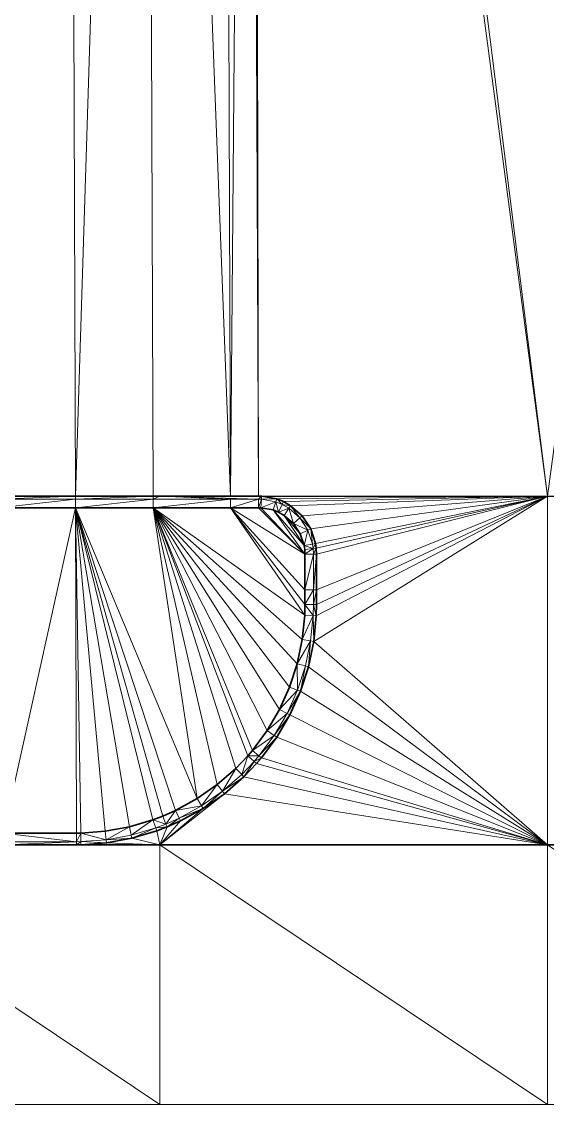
# Model space of a CAD drawing. Header units: metres. Extents: x 246428 to 246884, y 7418966 to 7419490.
# Drawn here: x 246703.22 to 246710.01, y 7419380.21 to 7419394.18 of the extents above; entities that cross this region are included whole.
import ezdxf

# ---------------------------------------------------------------- set-up
doc = ezdxf.new("R2010")
doc.units = ezdxf.units.M
doc.linetypes.add('blank name', pattern=[0])
doc.linetypes.add('HIDDEN', pattern=[9.525, 6.35, -3.175])
doc.layers.add('_12D_UNMAPPED', color=7, linetype='Continuous')
doc.layers.add('GRADELINES', color=250, linetype='HIDDEN', lineweight=25)
for name, color, linetype, lineweight, true_color in [('KERB_BACK', 7, 'Continuous', 35, 0x5fd2ff), ('KERB_LINE', 7, 'Continuous', 18, 0xb9b9b9), ('KERB_LIP', 7, 'Continuous', 35, 0x5fd2ff), ('KERB_TOP', 7, 'Continuous', 18, 0xb9b9b9)]:
    doc.layers.add(name, color=color, linetype=linetype, lineweight=lineweight, true_color=true_color)

msp = doc.modelspace()

# ---------------------------------------------------------------- linework, layer by layer
at = {"layer": '_12D_UNMAPPED', "color": 3, "linetype": 'blank name', "lineweight": 0}
for points in [[(246710.008, 7419388.055, 35.122), (246706.218, 7419416.658, 34.767), (246706.413, 7419416.7, 34.77)], [(246710.008, 7419388.055, 35.122), (246706.413, 7419416.7, 34.77), (246713.872, 7419416.692, 34.907)], [(246702.919, 7419388.055, 34.993), (246702.818, 7419416.655, 34.705), (246703.818, 7419416.655, 34.723)], [(246703.919, 7419388.055, 35.011), (246702.919, 7419388.055, 34.993), (246703.818, 7419416.655, 34.723)], [(246703.919, 7419388.055, 35.011), (246703.818, 7419416.655, 34.723), (246704.818, 7419416.655, 34.742)], [(246704.919, 7419388.055, 35.03), (246703.919, 7419388.055, 35.011), (246704.818, 7419416.655, 34.742)], [(246705.919, 7419388.055, 35.048), (246704.919, 7419388.055, 35.03), (246704.818, 7419416.655, 34.742)], [(246705.919, 7419388.055, 35.048), (246704.818, 7419416.655, 34.742), (246705.818, 7419416.655, 34.76)], [(246705.919, 7419388.055, 35.048), (246705.818, 7419416.655, 34.76), (246706.157, 7419416.655, 34.766)], [(246706.279, 7419388.055, 35.054), (246705.919, 7419388.055, 35.048), (246706.157, 7419416.655, 34.766)], [(246706.218, 7419416.658, 34.767), (246706.279, 7419388.055, 35.054), (246706.157, 7419416.655, 34.766)], [(246706.279, 7419388.055, 35.054), (246706.279, 7419388.055, 35.054), (246706.157, 7419416.655, 34.766)], [(246710.008, 7419388.055, 35.122), (246706.279, 7419388.055, 35.054), (246706.218, 7419416.658, 34.767)], [(246703.919, 7419388.055, 35.011), (246703.919, 7419388.015, 35.161), (246702.919, 7419388.015, 35.143)], [(246702.919, 7419388.055, 34.993), (246703.919, 7419388.055, 35.011), (246702.919, 7419388.015, 35.143)], [(246704.919, 7419388.055, 35.03), (246704.919, 7419388.015, 35.18), (246703.919, 7419388.015, 35.161)], [(246703.919, 7419388.055, 35.011), (246704.919, 7419388.055, 35.03), (246703.919, 7419388.015, 35.161)], [(246704.919, 7419388.055, 35.03), (246705.008, 7419388.055, 35.031), (246704.919, 7419388.015, 35.18)], [(246704.919, 7419388.015, 35.18), (246705.008, 7419388.055, 35.031), (246705.919, 7419388.015, 35.198)], [(246705.919, 7419388.055, 35.048), (246705.008, 7419388.055, 35.031), (246704.919, 7419388.055, 35.03)], [(246705.008, 7419388.055, 35.031), (246705.919, 7419388.055, 35.048), (246706.279, 7419388.055, 35.054)], [(246705.008, 7419388.055, 35.031), (246706.279, 7419388.055, 35.054), (246706.319, 7419388.054, 35.055)], [(246705.008, 7419388.055, 35.031), (246706.279, 7419388.015, 35.204), (246705.919, 7419388.015, 35.198)], [(246705.008, 7419388.055, 35.031), (246706.319, 7419388.054, 35.055), (246706.279, 7419388.015, 35.204)], [(246705.008, 7419388.055, 35.031), (246706.279, 7419388.015, 35.204), (246706.279, 7419388.015, 35.204)], [(246706.279, 7419388.055, 35.054), (246706.279, 7419388.055, 35.054), (246706.319, 7419388.054, 35.055)], [(246710.008, 7419388.055, 35.122), (246706.319, 7419388.054, 35.055), (246706.279, 7419388.055, 35.054)], [(246710.008, 7419388.055, 35.122), (246706.515, 7419388.017, 35.058), (246706.319, 7419388.054, 35.055)], [(246710.008, 7419388.055, 35.122), (246706.601, 7419387.983, 35.06), (246706.515, 7419388.017, 35.058)], [(246710.008, 7419388.055, 35.122), (246706.694, 7419387.93, 35.06), (246706.601, 7419387.983, 35.06)], [(246710.008, 7419388.055, 35.122), (246706.844, 7419387.799, 35.06), (246706.694, 7419387.93, 35.06)], [(246710.008, 7419388.055, 35.122), (246706.954, 7419387.632, 35.061), (246706.844, 7419387.799, 35.06)], [(246710.008, 7419388.055, 35.122), (246707.017, 7419387.443, 35.061), (246706.954, 7419387.632, 35.061)], [(246710.008, 7419388.055, 35.122), (246710.008, 7419383.555, 35.077), (246706.993, 7419386.179, 35.048)], [(246710.008, 7419388.055, 35.122), (246706.993, 7419386.179, 35.048), (246707.026, 7419386.51, 35.052)], [(246710.008, 7419388.055, 35.122), (246707.026, 7419387.382, 35.061), (246707.017, 7419387.443, 35.061)], [(246710.008, 7419388.055, 35.122), (246707.026, 7419386.51, 35.052), (246707.03, 7419386.655, 35.054)], [(246710.008, 7419388.055, 35.122), (246707.03, 7419387.305, 35.061), (246707.026, 7419387.382, 35.061)], [(246710.008, 7419388.055, 35.122), (246707.03, 7419386.655, 35.054), (246707.03, 7419386.844, 35.056)], [(246710.008, 7419388.055, 35.122), (246707.03, 7419386.844, 35.056), (246707.03, 7419387.305, 35.061)], [(246703.919, 7419388.015, 35.161), (246703.919, 7419387.905, 35.161), (246702.919, 7419387.905, 35.143)], [(246702.919, 7419388.015, 35.143), (246703.919, 7419388.015, 35.161), (246702.919, 7419387.905, 35.143)], [(246703.919, 7419388.015, 35.161), (246704.919, 7419388.015, 35.18), (246703.919, 7419387.905, 35.161)], [(246704.919, 7419388.015, 35.18), (246704.919, 7419387.905, 35.18), (246703.919, 7419387.905, 35.161)], [(246704.919, 7419388.015, 35.18), (246705.919, 7419388.015, 35.198), (246704.919, 7419387.905, 35.18)], [(246704.919, 7419387.905, 35.18), (246705.919, 7419388.015, 35.198), (246705.919, 7419387.905, 35.198)], [(246705.919, 7419388.015, 35.198), (246706.279, 7419388.015, 35.204), (246705.919, 7419387.905, 35.198)], [(246706.279, 7419388.015, 35.204), (246706.279, 7419387.905, 35.204), (246705.919, 7419387.905, 35.198)], [(246706.319, 7419388.054, 35.055), (246706.317, 7419388.014, 35.205), (246706.279, 7419388.015, 35.204)], [(246706.279, 7419388.015, 35.204), (246706.317, 7419388.014, 35.205), (246706.279, 7419387.905, 35.204)], [(246706.279, 7419388.015, 35.204), (246706.279, 7419388.015, 35.204), (246706.279, 7419387.905, 35.204)], [(246706.279, 7419388.015, 35.204), (246706.279, 7419387.905, 35.204), (246706.279, 7419387.905, 35.204)], [(246706.317, 7419388.014, 35.205), (246706.311, 7419387.904, 35.205), (246706.279, 7419387.905, 35.204)], [(246706.317, 7419388.014, 35.205), (246706.503, 7419387.979, 35.208), (246706.311, 7419387.904, 35.205)], [(246706.503, 7419387.979, 35.208), (246706.468, 7419387.875, 35.208), (246706.311, 7419387.904, 35.205)], [(246706.319, 7419388.054, 35.055), (246706.515, 7419388.017, 35.058), (246706.317, 7419388.014, 35.205)], [(246706.515, 7419388.017, 35.058), (246706.503, 7419387.979, 35.208), (246706.317, 7419388.014, 35.205)], [(246706.503, 7419387.979, 35.208), (246706.537, 7419387.847, 35.21), (246706.468, 7419387.875, 35.208)], [(246706.515, 7419388.017, 35.058), (246706.584, 7419387.947, 35.21), (246706.503, 7419387.979, 35.208)], [(246706.503, 7419387.979, 35.208), (246706.584, 7419387.947, 35.21), (246706.537, 7419387.847, 35.21)], [(246706.515, 7419388.017, 35.058), (246706.601, 7419387.983, 35.06), (246706.584, 7419387.947, 35.21)], [(246706.584, 7419387.947, 35.21), (246706.672, 7419387.897, 35.21), (246706.537, 7419387.847, 35.21)], [(246706.601, 7419387.983, 35.06), (246706.694, 7419387.93, 35.06), (246706.584, 7419387.947, 35.21)], [(246706.694, 7419387.93, 35.06), (246706.672, 7419387.897, 35.21), (246706.584, 7419387.947, 35.21)], [(246706.694, 7419387.93, 35.06), (246706.814, 7419387.772, 35.21), (246706.672, 7419387.897, 35.21)], [(246706.694, 7419387.93, 35.06), (246706.844, 7419387.799, 35.06), (246706.814, 7419387.772, 35.21)], [(246703.919, 7419387.905, 35.161), (246702.987, 7419383.705, 35.099), (246702.919, 7419387.905, 35.143)], [(246703.929, 7419383.705, 35.116), (246702.987, 7419383.705, 35.099), (246703.919, 7419387.905, 35.161)], [(246704.919, 7419387.905, 35.18), (246705.487, 7419384.15, 35.151), (246703.919, 7419387.905, 35.161)], [(246704.301, 7419383.729, 35.124), (246703.985, 7419383.706, 35.118), (246703.919, 7419387.905, 35.161)], [(246704.613, 7419383.785, 35.131), (246704.301, 7419383.729, 35.124), (246703.919, 7419387.905, 35.161)], [(246705.044, 7419383.924, 35.14), (246704.917, 7419383.875, 35.137), (246703.919, 7419387.905, 35.161)], [(246704.917, 7419383.875, 35.137), (246704.613, 7419383.785, 35.131), (246703.919, 7419387.905, 35.161)], [(246705.209, 7419383.997, 35.144), (246705.044, 7419383.924, 35.14), (246703.919, 7419387.905, 35.161)], [(246705.487, 7419384.15, 35.151), (246705.209, 7419383.997, 35.144), (246703.919, 7419387.905, 35.161)], [(246703.985, 7419383.706, 35.118), (246703.929, 7419383.705, 35.116), (246703.919, 7419387.905, 35.161)], [(246706.876, 7419386.517, 35.202), (246706.844, 7419386.202, 35.198), (246704.919, 7419387.905, 35.18)], [(246705.919, 7419387.905, 35.198), (246706.876, 7419386.517, 35.202), (246704.919, 7419387.905, 35.18)], [(246706.779, 7419385.892, 35.194), (246706.681, 7419385.59, 35.188), (246704.919, 7419387.905, 35.18)], [(246706.844, 7419386.202, 35.198), (246706.779, 7419385.892, 35.194), (246704.919, 7419387.905, 35.18)], [(246706.681, 7419385.59, 35.188), (246706.55, 7419385.301, 35.183), (246704.919, 7419387.905, 35.18)], [(246706.55, 7419385.301, 35.183), (246706.39, 7419385.028, 35.177), (246704.919, 7419387.905, 35.18)], [(246706.39, 7419385.028, 35.177), (246706.201, 7419384.773, 35.171), (246704.919, 7419387.905, 35.18)], [(246706.201, 7419384.773, 35.171), (246706.142, 7419384.704, 35.169), (246704.919, 7419387.905, 35.18)], [(246706.142, 7419384.704, 35.169), (246705.986, 7419384.54, 35.165), (246704.919, 7419387.905, 35.18)], [(246705.986, 7419384.54, 35.165), (246705.747, 7419384.332, 35.158), (246704.919, 7419387.905, 35.18)], [(246705.747, 7419384.332, 35.158), (246705.487, 7419384.15, 35.151), (246704.919, 7419387.905, 35.18)], [(246706.279, 7419387.905, 35.204), (246706.88, 7419387.305, 35.211), (246705.919, 7419387.905, 35.198)], [(246706.88, 7419386.655, 35.204), (246706.876, 7419386.517, 35.202), (246705.919, 7419387.905, 35.198)], [(246706.88, 7419386.844, 35.206), (246706.88, 7419386.655, 35.204), (246705.919, 7419387.905, 35.198)], [(246706.88, 7419387.305, 35.211), (246706.88, 7419386.844, 35.206), (246705.919, 7419387.905, 35.198)], [(246706.311, 7419387.904, 35.205), (246706.88, 7419387.305, 35.211), (246706.279, 7419387.905, 35.204)], [(246706.279, 7419387.905, 35.204), (246706.88, 7419387.305, 35.211), (246706.279, 7419387.905, 35.204)], [(246706.468, 7419387.875, 35.208), (246706.88, 7419387.305, 35.211), (246706.311, 7419387.904, 35.205)], [(246706.537, 7419387.847, 35.21), (246706.611, 7419387.805, 35.21), (246706.468, 7419387.875, 35.208)], [(246706.611, 7419387.805, 35.21), (246706.869, 7419387.415, 35.211), (246706.468, 7419387.875, 35.208)], [(246706.869, 7419387.415, 35.211), (246706.88, 7419387.305, 35.211), (246706.468, 7419387.875, 35.208)], [(246706.672, 7419387.897, 35.21), (246706.611, 7419387.805, 35.21), (246706.537, 7419387.847, 35.21)], [(246706.672, 7419387.897, 35.21), (246706.731, 7419387.7, 35.21), (246706.611, 7419387.805, 35.21)], [(246706.819, 7419387.567, 35.211), (246706.869, 7419387.415, 35.211), (246706.611, 7419387.805, 35.21)], [(246706.731, 7419387.7, 35.21), (246706.819, 7419387.567, 35.211), (246706.611, 7419387.805, 35.21)], [(246706.672, 7419387.897, 35.21), (246706.814, 7419387.772, 35.21), (246706.731, 7419387.7, 35.21)], [(246706.844, 7419387.799, 35.06), (246706.954, 7419387.632, 35.061), (246706.814, 7419387.772, 35.21)], [(246706.814, 7419387.772, 35.21), (246706.918, 7419387.615, 35.211), (246706.731, 7419387.7, 35.21)], [(246706.918, 7419387.615, 35.211), (246706.819, 7419387.567, 35.211), (246706.731, 7419387.7, 35.21)], [(246706.954, 7419387.632, 35.061), (246706.918, 7419387.615, 35.211), (246706.814, 7419387.772, 35.21)], [(246706.918, 7419387.615, 35.211), (246706.869, 7419387.415, 35.211), (246706.819, 7419387.567, 35.211)], [(246706.918, 7419387.615, 35.211), (246706.977, 7419387.436, 35.211), (246706.869, 7419387.415, 35.211)], [(246706.954, 7419387.632, 35.061), (246706.977, 7419387.436, 35.211), (246706.918, 7419387.615, 35.211)], [(246706.954, 7419387.632, 35.061), (246707.017, 7419387.443, 35.061), (246706.977, 7419387.436, 35.211)], [(246706.977, 7419387.436, 35.211), (246706.986, 7419387.378, 35.211), (246706.869, 7419387.415, 35.211)], [(246706.986, 7419387.378, 35.211), (246706.876, 7419387.367, 35.211), (246706.869, 7419387.415, 35.211)], [(246706.876, 7419387.367, 35.211), (246706.88, 7419387.305, 35.211), (246706.869, 7419387.415, 35.211)], [(246706.986, 7419387.378, 35.211), (246706.88, 7419387.305, 35.211), (246706.876, 7419387.367, 35.211)], [(246706.986, 7419387.378, 35.211), (246706.989, 7419387.305, 35.211), (246706.88, 7419387.305, 35.211)], [(246707.017, 7419387.443, 35.061), (246706.986, 7419387.378, 35.211), (246706.977, 7419387.436, 35.211)], [(246707.017, 7419387.443, 35.061), (246707.026, 7419387.382, 35.061), (246706.986, 7419387.378, 35.211)], [(246707.026, 7419387.382, 35.061), (246706.989, 7419387.305, 35.211), (246706.986, 7419387.378, 35.211)], [(246707.026, 7419387.382, 35.061), (246707.03, 7419387.305, 35.061), (246706.989, 7419387.305, 35.211)], [(246706.989, 7419387.305, 35.211), (246706.88, 7419386.844, 35.206), (246706.88, 7419387.305, 35.211)], [(246706.989, 7419387.305, 35.211), (246706.989, 7419386.844, 35.206), (246706.88, 7419386.844, 35.206)], [(246707.03, 7419387.305, 35.061), (246707.03, 7419386.844, 35.056), (246706.989, 7419386.844, 35.206)], [(246707.03, 7419387.305, 35.061), (246706.989, 7419386.844, 35.206), (246706.989, 7419387.305, 35.211)], [(246706.989, 7419386.844, 35.206), (246706.989, 7419386.655, 35.204), (246706.88, 7419386.655, 35.204)], [(246706.989, 7419386.844, 35.206), (246706.88, 7419386.655, 35.204), (246706.88, 7419386.844, 35.206)], [(246707.03, 7419386.844, 35.056), (246707.03, 7419386.655, 35.054), (246706.989, 7419386.655, 35.204)], [(246707.03, 7419386.844, 35.056), (246706.989, 7419386.655, 35.204), (246706.989, 7419386.844, 35.206)], [(246706.986, 7419386.512, 35.202), (246706.876, 7419386.517, 35.202), (246706.88, 7419386.655, 35.204)], [(246706.989, 7419386.655, 35.204), (246706.986, 7419386.512, 35.202), (246706.88, 7419386.655, 35.204)], [(246707.026, 7419386.51, 35.052), (246706.986, 7419386.512, 35.202), (246706.989, 7419386.655, 35.204)], [(246707.03, 7419386.655, 35.054), (246707.026, 7419386.51, 35.052), (246706.989, 7419386.655, 35.204)], [(246706.986, 7419386.512, 35.202), (246706.844, 7419386.202, 35.198), (246706.876, 7419386.517, 35.202)], [(246706.986, 7419386.512, 35.202), (246706.953, 7419386.185, 35.198), (246706.844, 7419386.202, 35.198)], [(246706.993, 7419386.179, 35.048), (246706.953, 7419386.185, 35.198), (246706.986, 7419386.512, 35.202)], [(246707.026, 7419386.51, 35.052), (246706.993, 7419386.179, 35.048), (246706.986, 7419386.512, 35.202)], [(246706.953, 7419386.185, 35.198), (246706.779, 7419385.892, 35.194), (246706.844, 7419386.202, 35.198)], [(246706.953, 7419386.185, 35.198), (246706.885, 7419385.863, 35.194), (246706.779, 7419385.892, 35.194)], [(246706.924, 7419385.853, 35.044), (246706.885, 7419385.863, 35.194), (246706.953, 7419386.185, 35.198)], [(246706.993, 7419386.179, 35.048), (246706.924, 7419385.853, 35.044), (246706.953, 7419386.185, 35.198)], [(246710.008, 7419383.555, 35.077), (246706.924, 7419385.853, 35.044), (246706.993, 7419386.179, 35.048)], [(246706.783, 7419385.551, 35.188), (246706.681, 7419385.59, 35.188), (246706.779, 7419385.892, 35.194)], [(246706.885, 7419385.863, 35.194), (246706.783, 7419385.551, 35.188), (246706.779, 7419385.892, 35.194)], [(246706.82, 7419385.536, 35.038), (246706.783, 7419385.551, 35.188), (246706.885, 7419385.863, 35.194)], [(246706.924, 7419385.853, 35.044), (246706.82, 7419385.536, 35.038), (246706.885, 7419385.863, 35.194)], [(246710.008, 7419383.555, 35.077), (246706.82, 7419385.536, 35.038), (246706.924, 7419385.853, 35.044)], [(246706.783, 7419385.551, 35.188), (246706.55, 7419385.301, 35.183), (246706.681, 7419385.59, 35.188)], [(246706.783, 7419385.551, 35.188), (246706.648, 7419385.251, 35.183), (246706.55, 7419385.301, 35.183)], [(246706.82, 7419385.536, 35.038), (246706.648, 7419385.251, 35.183), (246706.783, 7419385.551, 35.188)], [(246706.82, 7419385.536, 35.038), (246706.684, 7419385.232, 35.033), (246706.648, 7419385.251, 35.183)], [(246710.008, 7419383.555, 35.077), (246706.684, 7419385.232, 35.033), (246706.82, 7419385.536, 35.038)], [(246706.648, 7419385.251, 35.183), (246706.39, 7419385.028, 35.177), (246706.55, 7419385.301, 35.183)], [(246706.648, 7419385.251, 35.183), (246706.482, 7419384.967, 35.177), (246706.39, 7419385.028, 35.177)], [(246706.684, 7419385.232, 35.033), (246706.482, 7419384.967, 35.177), (246706.648, 7419385.251, 35.183)], [(246706.684, 7419385.232, 35.033), (246706.515, 7419384.945, 35.027), (246706.482, 7419384.967, 35.177)], [(246710.008, 7419383.555, 35.077), (246706.515, 7419384.945, 35.027), (246706.684, 7419385.232, 35.033)], [(246706.482, 7419384.967, 35.177), (246706.201, 7419384.773, 35.171), (246706.39, 7419385.028, 35.177)], [(246706.482, 7419384.967, 35.177), (246706.286, 7419384.703, 35.171), (246706.201, 7419384.773, 35.171)], [(246706.515, 7419384.945, 35.027), (246706.286, 7419384.703, 35.171), (246706.482, 7419384.967, 35.177)], [(246706.515, 7419384.945, 35.027), (246706.317, 7419384.677, 35.021), (246706.286, 7419384.703, 35.171)], [(246710.008, 7419383.555, 35.077), (246706.317, 7419384.677, 35.021), (246706.515, 7419384.945, 35.027)], [(246706.063, 7419384.461, 35.165), (246705.986, 7419384.54, 35.165), (246706.142, 7419384.704, 35.169)], [(246706.225, 7419384.631, 35.169), (246706.063, 7419384.461, 35.165), (246706.142, 7419384.704, 35.169)], [(246706.286, 7419384.703, 35.171), (246706.142, 7419384.704, 35.169), (246706.201, 7419384.773, 35.171)], [(246706.286, 7419384.703, 35.171), (246706.225, 7419384.631, 35.169), (246706.142, 7419384.704, 35.169)], [(246706.317, 7419384.677, 35.021), (246706.225, 7419384.631, 35.169), (246706.286, 7419384.703, 35.171)], [(246706.091, 7419384.433, 35.015), (246706.063, 7419384.461, 35.165), (246706.225, 7419384.631, 35.169)], [(246706.255, 7419384.605, 35.019), (246706.091, 7419384.433, 35.015), (246706.225, 7419384.631, 35.169)], [(246710.008, 7419383.555, 35.077), (246706.091, 7419384.433, 35.015), (246706.255, 7419384.605, 35.019)], [(246706.317, 7419384.677, 35.021), (246706.255, 7419384.605, 35.019), (246706.225, 7419384.631, 35.169)], [(246710.008, 7419383.555, 35.077), (246706.255, 7419384.605, 35.019), (246706.317, 7419384.677, 35.021)], [(246705.815, 7419384.245, 35.158), (246705.747, 7419384.332, 35.158), (246705.986, 7419384.54, 35.165)], [(246706.063, 7419384.461, 35.165), (246705.815, 7419384.245, 35.158), (246705.986, 7419384.54, 35.165)], [(246706.091, 7419384.433, 35.015), (246705.815, 7419384.245, 35.158), (246706.063, 7419384.461, 35.165)], [(246706.091, 7419384.433, 35.015), (246705.839, 7419384.214, 35.008), (246705.815, 7419384.245, 35.158)], [(246710.008, 7419383.555, 35.077), (246705.839, 7419384.214, 35.008), (246706.091, 7419384.433, 35.015)], [(246705.545, 7419384.057, 35.151), (246705.487, 7419384.15, 35.151), (246705.747, 7419384.332, 35.158)], [(246705.815, 7419384.245, 35.158), (246705.545, 7419384.057, 35.151), (246705.747, 7419384.332, 35.158)], [(246705.839, 7419384.214, 35.008), (246705.008, 7419383.555, 34.986), (246705.566, 7419384.023, 35.001)], [(246710.008, 7419383.555, 35.077), (246705.008, 7419383.555, 34.986), (246705.839, 7419384.214, 35.008)], [(246705.545, 7419384.057, 35.151), (246705.209, 7419383.997, 35.144), (246705.487, 7419384.15, 35.151)], [(246705.566, 7419384.023, 35.001), (246705.545, 7419384.057, 35.151), (246705.815, 7419384.245, 35.158)], [(246705.839, 7419384.214, 35.008), (246705.566, 7419384.023, 35.001), (246705.815, 7419384.245, 35.158)], [(246705.008, 7419383.555, 34.986), (246705.274, 7419383.862, 34.994), (246705.566, 7419384.023, 35.001)], [(246705.545, 7419384.057, 35.151), (246705.257, 7419383.898, 35.144), (246705.209, 7419383.997, 35.144)], [(246705.566, 7419384.023, 35.001), (246705.257, 7419383.898, 35.144), (246705.545, 7419384.057, 35.151)], [(246705.566, 7419384.023, 35.001), (246705.274, 7419383.862, 34.994), (246705.257, 7419383.898, 35.144)], [(246704.638, 7419383.678, 35.131), (246704.613, 7419383.785, 35.131), (246704.917, 7419383.875, 35.137)], [(246704.954, 7419383.772, 35.137), (246704.638, 7419383.678, 35.131), (246704.917, 7419383.875, 35.137)], [(246705.085, 7419383.822, 35.14), (246704.917, 7419383.875, 35.137), (246705.044, 7419383.924, 35.14)], [(246705.085, 7419383.822, 35.14), (246704.954, 7419383.772, 35.137), (246704.917, 7419383.875, 35.137)], [(246705.085, 7419383.822, 35.14), (246705.044, 7419383.924, 35.14), (246705.209, 7419383.997, 35.144)], [(246705.257, 7419383.898, 35.144), (246705.085, 7419383.822, 35.14), (246705.209, 7419383.997, 35.144)], [(246705.1, 7419383.785, 34.99), (246705.085, 7419383.822, 35.14), (246705.257, 7419383.898, 35.144)], [(246705.274, 7419383.862, 34.994), (246705.1, 7419383.785, 34.99), (246705.257, 7419383.898, 35.144)], [(246704.315, 7419383.62, 35.124), (246703.985, 7419383.706, 35.118), (246704.301, 7419383.729, 35.124)], [(246704.315, 7419383.62, 35.124), (246704.301, 7419383.729, 35.124), (246704.613, 7419383.785, 35.131)], [(246704.638, 7419383.678, 35.131), (246704.315, 7419383.62, 35.124), (246704.613, 7419383.785, 35.131)], [(246704.647, 7419383.64, 34.981), (246704.638, 7419383.678, 35.131), (246704.954, 7419383.772, 35.137)], [(246704.967, 7419383.734, 34.987), (246704.647, 7419383.64, 34.981), (246704.954, 7419383.772, 35.137)], [(246705.008, 7419383.555, 34.986), (246704.647, 7419383.64, 34.981), (246704.967, 7419383.734, 34.987)], [(246705.1, 7419383.785, 34.99), (246704.954, 7419383.772, 35.137), (246705.085, 7419383.822, 35.14)], [(246705.1, 7419383.785, 34.99), (246704.967, 7419383.734, 34.987), (246704.954, 7419383.772, 35.137)], [(246705.008, 7419383.555, 34.986), (246704.967, 7419383.734, 34.987), (246705.1, 7419383.785, 34.99)], [(246705.008, 7419383.555, 34.986), (246705.1, 7419383.785, 34.99), (246705.274, 7419383.862, 34.994)], [(246703.929, 7419383.595, 35.116), (246702.987, 7419383.705, 35.099), (246703.929, 7419383.705, 35.116)], [(246703.929, 7419383.595, 35.116), (246702.987, 7419383.595, 35.099), (246702.987, 7419383.705, 35.099)], [(246703.929, 7419383.555, 34.966), (246702.987, 7419383.555, 34.949), (246703.929, 7419383.595, 35.116)], [(246702.987, 7419383.555, 34.949), (246702.987, 7419383.595, 35.099), (246703.929, 7419383.595, 35.116)], [(246703.987, 7419383.596, 35.118), (246703.929, 7419383.595, 35.116), (246703.985, 7419383.706, 35.118)], [(246703.929, 7419383.595, 35.116), (246703.929, 7419383.705, 35.116), (246703.985, 7419383.706, 35.118)], [(246703.929, 7419383.555, 34.966), (246703.929, 7419383.595, 35.116), (246703.987, 7419383.596, 35.118)], [(246703.987, 7419383.556, 34.968), (246703.929, 7419383.555, 34.966), (246703.987, 7419383.596, 35.118)], [(246704.315, 7419383.62, 35.124), (246703.987, 7419383.596, 35.118), (246703.985, 7419383.706, 35.118)], [(246704.32, 7419383.58, 34.974), (246703.987, 7419383.596, 35.118), (246704.315, 7419383.62, 35.124)], [(246704.32, 7419383.58, 34.974), (246703.987, 7419383.556, 34.968), (246703.987, 7419383.596, 35.118)], [(246704.647, 7419383.64, 34.981), (246704.315, 7419383.62, 35.124), (246704.638, 7419383.678, 35.131)], [(246704.647, 7419383.64, 34.981), (246704.32, 7419383.58, 34.974), (246704.315, 7419383.62, 35.124)], [(246705.008, 7419383.555, 34.986), (246704.32, 7419383.58, 34.974), (246704.647, 7419383.64, 34.981)], [(246703.929, 7419383.555, 34.966), (246700.008, 7419383.555, 34.895), (246702.987, 7419383.555, 34.949)], [(246705.008, 7419380.205, 34.953), (246700.008, 7419380.205, 34.861), (246700.008, 7419383.555, 34.895)], [(246705.008, 7419383.555, 34.986), (246705.008, 7419380.205, 34.953), (246700.008, 7419383.555, 34.895)], [(246705.008, 7419383.555, 34.986), (246700.008, 7419383.555, 34.895), (246703.929, 7419383.555, 34.966)], [(246705.008, 7419383.555, 34.986), (246703.929, 7419383.555, 34.966), (246703.987, 7419383.556, 34.968)], [(246705.008, 7419383.555, 34.986), (246703.987, 7419383.556, 34.968), (246704.32, 7419383.58, 34.974)], [(246710.008, 7419380.205, 35.044), (246705.008, 7419380.205, 34.953), (246705.008, 7419383.555, 34.986)], [(246710.008, 7419383.555, 35.077), (246710.008, 7419380.205, 35.044), (246705.008, 7419383.555, 34.986)], [(246715.008, 7419380.205, 35.135), (246710.008, 7419380.205, 35.044), (246710.008, 7419383.555, 35.077)]]:
    msp.add_3dface(points, dxfattribs=at)
at = {"layer": 'GRADELINES'}
msp.add_polyline3d([(246635.008, 7419388.03, 33.753), (246640.008, 7419388.04, 33.845), (246641.752, 7419388.044, 33.877), (246645.008, 7419388.05, 33.936), (246645.008, 7419388.05, 33.936), (246650.008, 7419388.056, 34.027), (246653.179, 7419388.285, 34.088), (246653.18, 7419388.285, 34.088), (246653.18, 7419387.835, 34.083), (246655.008, 7419388.055, 34.119), (246660.008, 7419388.055, 34.21), (246665.008, 7419388.055, 34.301), (246670.008, 7419388.055, 34.392), (246675.008, 7419388.055, 34.484), (246680.008, 7419388.055, 34.575), (246685.008, 7419388.055, 34.666), (246690.008, 7419388.055, 34.757), (246695.008, 7419388.055, 34.849), (246700.008, 7419388.055, 34.94), (246705.008, 7419388.055, 35.031), (246710.008, 7419388.055, 35.122), (246715.008, 7419388.055, 35.214), (246716.008, 7419388.055, 35.232)], dxfattribs=at)
at = {"layer": 'KERB_BACK'}
msp.add_polyline3d([(246702.987, 7419383.705, 35.099), (246703.929, 7419383.705, 35.116), (246703.985, 7419383.706, 35.118), (246704.301, 7419383.729, 35.124), (246704.613, 7419383.785, 35.131), (246704.917, 7419383.875, 35.137), (246705.044, 7419383.924, 35.14), (246705.209, 7419383.997, 35.144), (246705.487, 7419384.15, 35.151), (246705.747, 7419384.332, 35.158), (246705.986, 7419384.54, 35.165), (246706.142, 7419384.704, 35.169), (246706.201, 7419384.773, 35.171), (246706.39, 7419385.028, 35.177), (246706.55, 7419385.301, 35.183), (246706.681, 7419385.59, 35.188), (246706.779, 7419385.892, 35.194), (246706.844, 7419386.202, 35.198), (246706.876, 7419386.517, 35.202), (246706.88, 7419386.655, 35.204), (246706.88, 7419386.844, 35.206), (246706.88, 7419387.305, 35.211), (246706.876, 7419387.367, 35.211), (246706.869, 7419387.415, 35.211), (246706.819, 7419387.567, 35.211), (246706.731, 7419387.7, 35.21), (246706.611, 7419387.805, 35.21), (246706.537, 7419387.847, 35.21), (246706.468, 7419387.875, 35.208), (246706.311, 7419387.904, 35.205), (246706.279, 7419387.905, 35.204), (246706.279, 7419387.905, 35.204), (246705.919, 7419387.905, 35.198), (246704.919, 7419387.905, 35.18), (246703.919, 7419387.905, 35.161), (246702.919, 7419387.905, 35.143)], dxfattribs=at)
at = {"layer": 'KERB_LINE'}
msp.add_polyline3d([(246702.987, 7419383.555, 34.949), (246703.929, 7419383.555, 34.966), (246703.987, 7419383.556, 34.968), (246704.32, 7419383.58, 34.974), (246704.647, 7419383.64, 34.981), (246704.967, 7419383.734, 34.987), (246705.1, 7419383.785, 34.99), (246705.274, 7419383.862, 34.994), (246705.566, 7419384.023, 35.001), (246705.839, 7419384.214, 35.008), (246706.091, 7419384.433, 35.015), (246706.255, 7419384.605, 35.019), (246706.317, 7419384.677, 35.021), (246706.515, 7419384.945, 35.027), (246706.684, 7419385.232, 35.033), (246706.82, 7419385.536, 35.038), (246706.924, 7419385.853, 35.044), (246706.993, 7419386.179, 35.048), (246707.026, 7419386.51, 35.052), (246707.03, 7419386.655, 35.054), (246707.03, 7419386.844, 35.056), (246707.03, 7419387.305, 35.061), (246707.026, 7419387.382, 35.061), (246707.017, 7419387.443, 35.061), (246706.954, 7419387.632, 35.061), (246706.844, 7419387.799, 35.06), (246706.694, 7419387.93, 35.06), (246706.601, 7419387.983, 35.06), (246706.515, 7419388.017, 35.058), (246706.319, 7419388.054, 35.055), (246706.279, 7419388.055, 35.054), (246706.279, 7419388.055, 35.054), (246705.919, 7419388.055, 35.048), (246704.919, 7419388.055, 35.03), (246703.919, 7419388.055, 35.011), (246702.919, 7419388.055, 34.993)], dxfattribs=at)
at = {"layer": 'KERB_LIP'}
for points in [[(246702.987, 7419383.555, 34.949), (246703.929, 7419383.555, 34.966), (246703.987, 7419383.556, 34.968), (246704.32, 7419383.58, 34.974), (246704.647, 7419383.64, 34.981), (246704.967, 7419383.734, 34.987), (246705.1, 7419383.785, 34.99), (246705.274, 7419383.862, 34.994), (246705.566, 7419384.023, 35.001), (246705.839, 7419384.214, 35.008), (246706.091, 7419384.433, 35.015), (246706.255, 7419384.605, 35.019), (246706.317, 7419384.677, 35.021), (246706.515, 7419384.945, 35.027), (246706.684, 7419385.232, 35.033), (246706.82, 7419385.536, 35.038), (246706.924, 7419385.853, 35.044), (246706.993, 7419386.179, 35.048), (246707.026, 7419386.51, 35.052), (246707.03, 7419386.655, 35.054), (246707.03, 7419386.844, 35.056), (246707.03, 7419387.305, 35.061), (246707.026, 7419387.382, 35.061), (246707.017, 7419387.443, 35.061), (246706.954, 7419387.632, 35.061), (246706.844, 7419387.799, 35.06), (246706.694, 7419387.93, 35.06), (246706.601, 7419387.983, 35.06), (246706.515, 7419388.017, 35.058), (246706.319, 7419388.054, 35.055), (246706.279, 7419388.055, 35.054), (246706.279, 7419388.055, 35.054), (246705.919, 7419388.055, 35.048), (246704.919, 7419388.055, 35.03), (246703.919, 7419388.055, 35.011), (246702.919, 7419388.055, 34.993)], [(246635.008, 7419383.08, 33.727), (246640.008, 7419383.09, 33.797), (246641.752, 7419383.093, 33.827), (246645.008, 7419383.099, 33.887), (246645.008, 7419383.099, 33.887), (246650.008, 7419383.105, 33.978), (246653.179, 7419383.335, 34.038), (246653.18, 7419383.335, 34.038), (246653.18, 7419383.335, 34.038), (246655.008, 7419383.555, 34.074), (246660.008, 7419383.555, 34.165), (246665.008, 7419383.555, 34.256), (246670.008, 7419383.555, 34.347), (246675.008, 7419383.555, 34.439), (246680.008, 7419383.555, 34.53), (246685.008, 7419383.555, 34.621), (246690.008, 7419383.555, 34.712), (246695.008, 7419383.555, 34.804), (246700.008, 7419383.555, 34.895), (246705.008, 7419383.555, 34.986), (246710.008, 7419383.555, 35.077), (246715.008, 7419383.555, 35.169), (246716.008, 7419383.555, 35.187)]]:
    msp.add_polyline3d(points, dxfattribs=at)
at = {"layer": 'KERB_TOP'}
msp.add_polyline3d([(246702.987, 7419383.595, 35.099), (246703.929, 7419383.595, 35.116), (246703.987, 7419383.596, 35.118), (246704.315, 7419383.62, 35.124), (246704.638, 7419383.678, 35.131), (246704.954, 7419383.772, 35.137), (246705.085, 7419383.822, 35.14), (246705.257, 7419383.898, 35.144), (246705.545, 7419384.057, 35.151), (246705.815, 7419384.245, 35.158), (246706.063, 7419384.461, 35.165), (246706.225, 7419384.631, 35.169), (246706.286, 7419384.703, 35.171), (246706.482, 7419384.967, 35.177), (246706.648, 7419385.251, 35.183), (246706.783, 7419385.551, 35.188), (246706.885, 7419385.863, 35.194), (246706.953, 7419386.185, 35.198), (246706.986, 7419386.512, 35.202), (246706.989, 7419386.655, 35.204), (246706.989, 7419386.844, 35.206), (246706.989, 7419387.305, 35.211), (246706.986, 7419387.378, 35.211), (246706.977, 7419387.436, 35.211), (246706.918, 7419387.615, 35.211), (246706.814, 7419387.772, 35.21), (246706.672, 7419387.897, 35.21), (246706.584, 7419387.947, 35.21), (246706.503, 7419387.979, 35.208), (246706.317, 7419388.014, 35.205), (246706.279, 7419388.015, 35.204), (246706.279, 7419388.015, 35.204), (246705.919, 7419388.015, 35.198), (246704.919, 7419388.015, 35.18), (246703.919, 7419388.015, 35.161), (246702.919, 7419388.015, 35.143)], dxfattribs=at)

doc.saveas('drawing.dxf')
